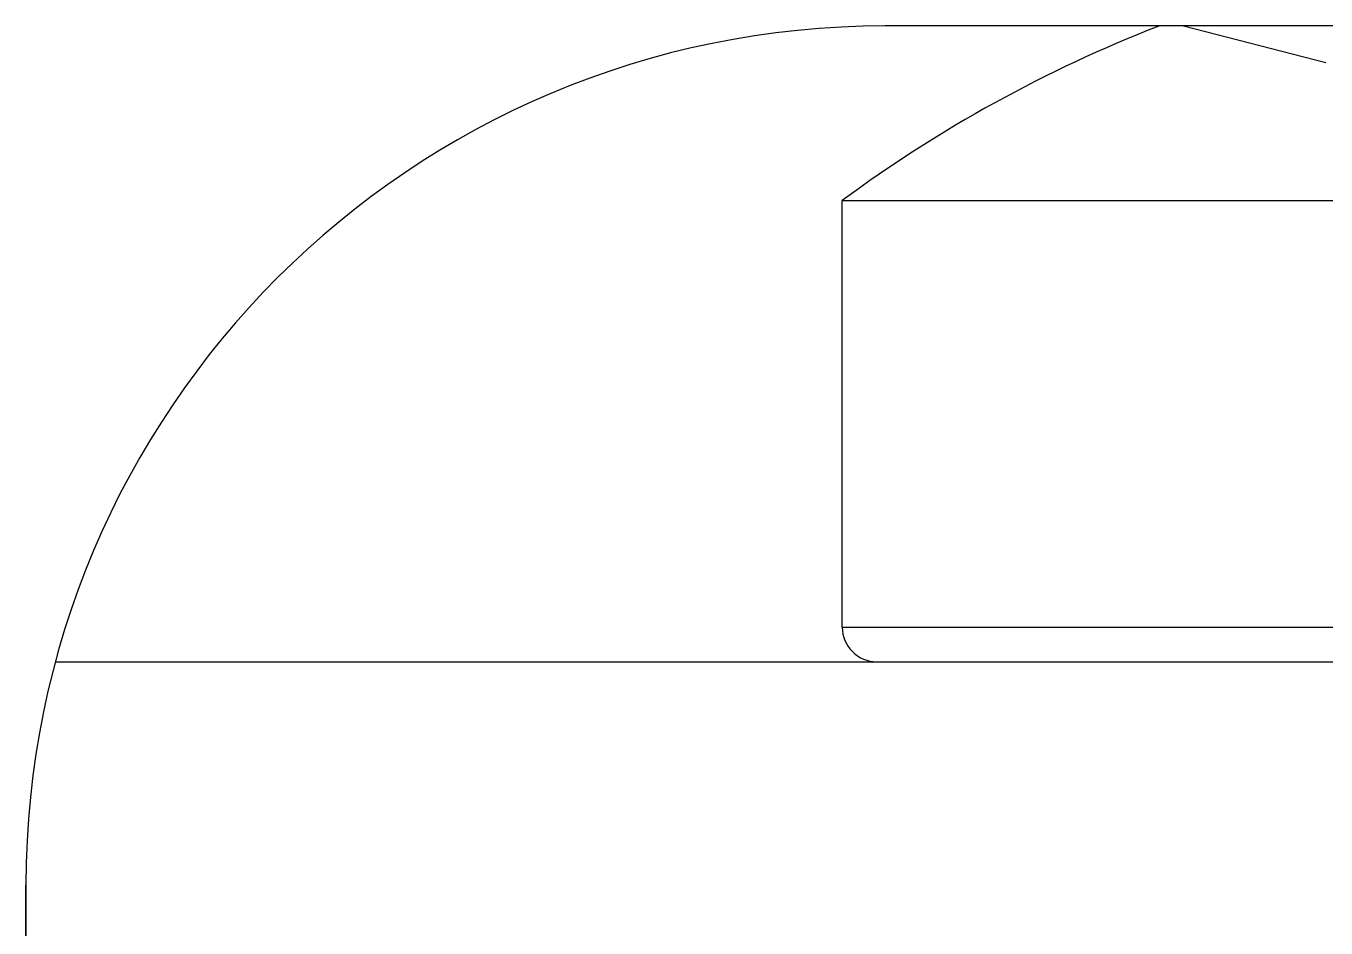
# Model space of a CAD drawing. Header units: millimetres. Extents: x 256 to 2599, y 626 to 1192.
# Drawn here: x 1985.028 to 1986.225, y 770.501 to 771.333 of the extents above; entities that cross this region are included whole.
import ezdxf

# ---------------------------------------------------------------- set-up
doc = ezdxf.new("R2010")
doc.units = ezdxf.units.MM
doc.layers.add('MAIN-1', color=7, linetype='Continuous')
doc.layers.add('MAIN-2', color=7, linetype='Continuous')

msp = doc.modelspace()

# ---------------------------------------------------------------- linework, layer by layer
at = {"layer": 'MAIN-1'}
for p, q in [((1994.6858, 771.3326), (1985.8192, 771.3326)), ((1985.0275, 770.5409), (1985.0275, 769.9867)), ((1985.0275, 769.9867), (1985.0275, 770.5409))]:
    msp.add_line(p, q, dxfattribs=at)
msp.add_arc((1985.8192, 770.5409), 0.7917, 90, 180, dxfattribs=at)
at = {"layer": 'MAIN-2'}
for p, q in [((1985.8192, 771.3326), (1985.8192, 771.3326)), ((1985.8192, 771.3326), (1985.8192, 771.3326)), ((1985.8192, 771.3326), (1985.8192, 771.3326)), ((1986.094, 771.3326), (1986.2252, 771.2988)), ((1986.094, 771.3326), (1986.2252, 771.2988)), ((1985.7796, 771.1718), (1986.5317, 771.1718)), ((1985.7796, 771.1718), (1986.5317, 771.1718)), ((1985.7796, 771.1718), (1986.5317, 771.1718)), ((1985.7796, 771.1718), (1986.5317, 771.1718)), ((1985.7796, 770.7784), (1985.7796, 771.1718)), ((1985.7796, 770.7784), (1985.7796, 771.1718)), ((1985.7796, 770.7784), (1986.5317, 770.7784)), ((1985.7796, 770.7784), (1986.5317, 770.7784)), ((1985.7796, 770.7784), (1986.5317, 770.7784)), ((1985.7796, 770.7784), (1986.5317, 770.7784)), ((1985.0548, 770.7467), (1985.0548, 770.7467)), ((1985.0548, 770.7467), (1985.0548, 770.7467)), ((1985.0548, 770.7467), (1986.5317, 770.7467)), ((1985.0275, 770.5409), (1985.0275, 770.5409)), ((1985.0275, 770.5409), (1985.0275, 770.5409))]:
    msp.add_line(p, q, dxfattribs=at)
for centre, radius, start, end in [((1986.5317, 770.1525), 1.2667, 111.3154, 126.4236), ((1985.8113, 770.7784), 0.0317, 180, 270.0003), ((1985.8113, 770.7784), 0.0317, 180, 270.0003)]:
    msp.add_arc(centre, radius, start, end, dxfattribs=at)

doc.saveas('drawing.dxf')
